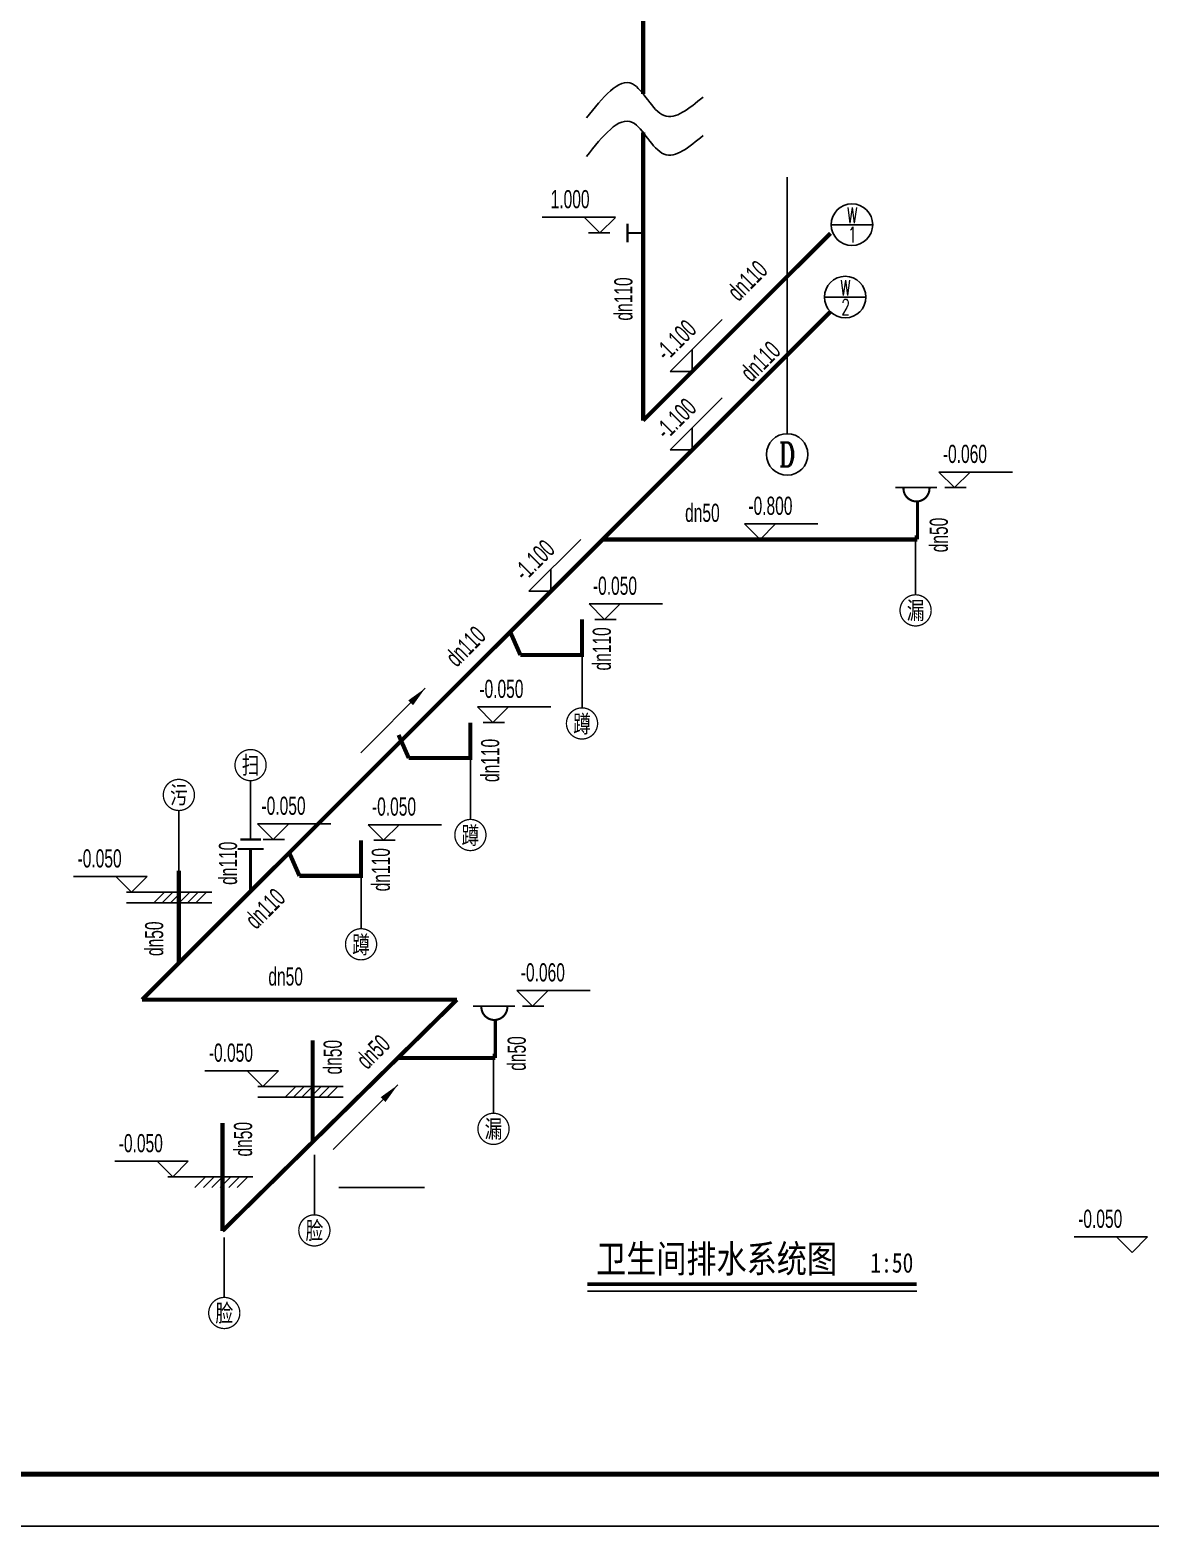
# Model space of a CAD drawing. Extents: x 6128144 to 12201635, y -1670122 to -706096.
# Drawn here: x 6254584 to 6265371, y -753340 to -738923 of the extents above; entities that cross this region are included whole.
import ezdxf
from ezdxf.enums import TextEntityAlignment as Align

# ---------------------------------------------------------------- set-up
doc = ezdxf.new("R2010")
doc.units = 0
doc.header["$LTSCALE"] = 1000
doc.header["$MEASUREMENT"] = 0
doc.linetypes.add('DASH', pattern=[0.35, 0.25, -0.1])
doc.layers.get('0').update_dxf_attribs({"linetype": 'CONTINUOUS'})
for name, color, linetype in [('AXIS', 3, 'CONTINUOUS'), ('AXIS_TEXT', 7, 'CONTINUOUS'), ('DIM_SYMB', 3, 'CONTINUOUS'), ('EQUIP_地漏', 7, 'CONTINUOUS'), ('EQUIP_污水', 7, 'CONTINUOUS'), ('PIPE-污水', 2, 'CONTINUOUS'), ('PUB_TEXT', 7, 'CONTINUOUS'), ('PUB_TITLE', 4, 'CONTINUOUS'), ('TEXT_污水', 7, 'CONTINUOUS'), ('TWT_DIM', 3, 'CONTINUOUS'), ('TWT_ELEV', 3, 'CONTINUOUS'), ('TWT_IDEN', 3, 'CONTINUOUS'), ('回水', 2, 'DASH')]:
    doc.layers.add(name, color=color, linetype=linetype)
doc.styles.add('-宋体', font='', dxfattribs={"width": 0.8})
doc.styles.add('_TCH_AXIS', font='COMPLEX', dxfattribs={"bigfont": 'GBCBIG'})
doc.styles.add('_TWT_PIPEDN', font='yb.shx', dxfattribs={"width": 0.8, "height": 3, "bigfont": 'HZTXT.shx'})
doc.styles.add('_TWT_SANITARY', font='', dxfattribs={"width": 0.8, "height": 3.5})
doc.styles.add('_TWT_WELL', font='romans.shx', dxfattribs={"width": 0.8, "height": 3, "bigfont": 'HZTXT.shx'})
doc.styles.add('COMPLEX', font='COMPLEX')
doc.styles.add('HZ', font='txt', dxfattribs={"bigfont": 'hztxt'})
doc.styles.add('schuco', font='sceie.shx', dxfattribs={"width": 0.7, "bigfont": 'sceic.shx'})
doc.styles.add('TG_LINETYPE', font='SIMPLEX', dxfattribs={"width": 0.8, "height": 3, "bigfont": 'HZTXT'})
doc.styles.get('-宋体').set_extended_font_data('SimSun')
doc.styles.get('_TWT_SANITARY').set_extended_font_data('SimSun')
doc.linetypes.add('TG_W', pattern='A,2,-0.3,["W",TG_LINETYPE,S=0.1,R=0,X=-0.28,Y=-0.15],0', length=2.3)
doc.dimstyles.new('AHDYQ', dxfattribs={"dimscale": 100, "dimtxt": 3, "dimasz": 2, "dimexe": 1, "dimexo": 0.625, "dimgap": 0, "dimtad": 1, "dimdec": 0, "dimzin": 1, "dimdsep": 46, "dimtxsty": 'schuco', "dimcen": 2.5, "dimclrd": 4, "dimclre": 4, "dimadec": 0, "dimazin": 0, "dimtfac": 1, "dimtdec": 0, "dimtmove": 0, "dimatfit": 3, "dimfxl": 0, "dimtolj": 1, "dimtzin": 0, "dimarcsym": 0})

# ---------------------------------------------------------------- blocks, each defined once
blk = doc.blocks.new('$TWTSYS$00000426')
for points, const_width in [([(-100, 500), (100, 500)], 20), ([(-125, 407), (125, 407)], 20), ([(0, 407), (0, 0)], 30)]:
    blk.add_lwpolyline(points, dxfattribs=dict(const_width=const_width))
at = {"style": 'HZ', "width": 0.7, "flags": 1}
for tag in ['UNIT', 'SPEC', 'WHAT']:
    blk.add_attdef(tag, (0, 0), '', height=0.001, dxfattribs=at)
blk = doc.blocks.new('$TWTSYS$00000079')
blk.add_line((-212, 500), (188, 500))
at = {"const_width": 20}
blk.add_lwpolyline([(-134, 500, 1.067664), (116, 500)], format="xyb", dxfattribs=at)
at = {"const_width": 30}
blk.add_lwpolyline([(0, 367), (0, 0)], dxfattribs=at)
at = {"style": 'HZ', "width": 0.7, "flags": 1}
for tag in ['UNIT', 'WHAT', 'SPEC']:
    blk.add_attdef(tag, (0, 0), '', height=0.001, dxfattribs=at)
blk = doc.blocks.new('_AXISO')
blk.add_circle((0, 0), 0.5)
at = {"layer": 'AXIS_TEXT', "style": 'COMPLEX', "width": 1.041667}
blk.add_attdef('A', text='', height=0.56, dxfattribs=at).set_placement((-0.25, -0.28), (0.25, -0.28), align=Align.FIT)
blk = doc.blocks.new('$ATTACHMENT$00000073')
at = {"const_width": 20}
for points in [[(0, 0), (150, 0)], [(150, 90), (150, -90)]]:
    blk.add_lwpolyline(points, dxfattribs=at)

msp = doc.modelspace()

# ---------------------------------------------------------------- linework, layer by layer
at = {"color": 3}
for p, q in [((6260167.1, -740878.7), (6259961.5, -740878.7)), ((6263393.5, -743333), (6263599.1, -743333)), ((6260023.5, -744603.6), (6260229.1, -744603.6)), ((6258948.6, -745596.9), (6259154.2, -745596.9)), ((6256831.4, -746723.6), (6257037, -746723.6)), ((6257895.6, -746731.5), (6258101.2, -746731.5)), ((6259328.6, -748329.1), (6259534.2, -748329.1))]:
    msp.add_line(p, q, dxfattribs=at)
at = {"lineweight": 25}
for p, q in [((6255513.6, -747230.9), (6256334.7, -747230.9)), ((6255513.6, -747334.1), (6256336.5, -747334.1)), ((6255879.2, -747230.9), (6255776.1, -747334.1)), ((6255960.5, -747230.9), (6255857.4, -747334.1)), ((6256041.8, -747230.9), (6255938.6, -747334.1)), ((6256123, -747230.9), (6256019.9, -747334.1)), ((6256204.3, -747230.9), (6256101.1, -747334.1)), ((6256285.5, -747230.9), (6256182.4, -747334.1)), ((6256778.2, -749102.7), (6257599.4, -749102.7)), ((6256778.2, -749205.8), (6257601.1, -749205.8)), ((6257143.9, -749102.7), (6257040.7, -749205.8)), ((6257225.1, -749102.7), (6257122, -749205.8)), ((6257306.4, -749102.7), (6257203.3, -749205.8)), ((6257387.6, -749102.7), (6257284.5, -749205.8)), ((6257468.9, -749102.7), (6257365.8, -749205.8)), ((6257550.1, -749102.7), (6257447, -749205.8)), ((6255910.5, -749974.8), (6256731.6, -749974.8)), ((6256276.1, -749974.8), (6256173, -750077.9)), ((6256357.4, -749974.8), (6256254.2, -750077.9)), ((6256438.6, -749974.8), (6256335.5, -750077.9)), ((6256519.9, -749974.8), (6256416.8, -750077.9)), ((6256601.1, -749974.8), (6256498, -750077.9)), ((6256682.4, -749974.8), (6256579.3, -750077.9)), ((6257559.8, -750077.9), (6258382.7, -750077.9))]:
    msp.add_line(p, q, dxfattribs=at)
at = {"color": 0}
for points in [[(6259942.8, -739771), (6260386, -739443.2), (6260690.8, -739748), (6261066.2, -739569.8)], [(6259942.8, -740142.5), (6260386, -739814.7), (6260690.8, -740119.5), (6261066.2, -739941.3)]]:
    msp.add_spline(points, degree=3, dxfattribs=at)
at = {"layer": 'AXIS', "color": 0}
msp.add_line((6261876.4, -740341.9), (6261876.4, -742813.5), dxfattribs=at)
at = {"layer": 'DIM_SYMB', "const_width": 35}
msp.add_lwpolyline([(6259952.5, -751007.3), (6263124.4, -751007.3)], dxfattribs=at)
at = {"layer": 'DIM_SYMB'}
msp.add_lwpolyline([(6259952.5, -751077.3), (6263124.4, -751077.3)], dxfattribs=at)
at = {"layer": 'PUB_TITLE', "color": 4}
msp.add_lwpolyline([(6236961.2, -753339.6), (6279011.2, -753339.6), (6279011.2, -723639.6), (6236961.2, -723639.6)], close=True, dxfattribs=at)
at = {"layer": 'PUB_TITLE', "color": 4, "const_width": 50}
msp.add_lwpolyline([(6238211.2, -752839.6), (6278511.2, -752839.6), (6278511.2, -724139.6), (6238211.2, -724139.6)], close=True, dxfattribs=at)
at = {"layer": 'TEXT_污水'}
for p, q in [((6262299.6, -740799.4), (6262699.6, -740799.4)), ((6262235, -741497.2), (6262635, -741497.2))]:
    msp.add_line(p, q, dxfattribs=at)
for centre in [(6262499.6, -740799.4), (6262435, -741497.2)]:
    msp.add_circle(centre, 200, dxfattribs=at)
at = {"layer": 'TWT_DIM'}
for p, q in [((6263113, -743793.3), (6263113, -744366)), ((6259900.6, -745455.6), (6259900.6, -744864.4)), ((6258825.7, -746530.5), (6258825.7, -745939.3)), ((6256708.6, -746157, 0), (6256708.6, -746723.6)), ((6256018.4, -746444.5), (6256018.4, -747022.6)), ((6257772.8, -747583.5), (6257772.8, -746992.2)), ((6259048.1, -748789.3), (6259048.1, -749362)), ((6257323.1, -749762.4), (6257323.1, -750340.6)), ((6256455.4, -750558), (6256455.4, -751136.2))]:
    msp.add_line(p, q, dxfattribs=at)
at = {"layer": 'TWT_ELEV'}
for p, q in [((6260222.8, -740728.7), (6259515.5, -740728.7)), ((6260072.8, -740878.7), (6259922.8, -740728.7)), ((6260073.5, -740879.4), (6260223.5, -740729.4)), ((6260750.6, -742212.9), (6261250.7, -741712.8)), ((6260962.7, -742212.9), (6260962.7, -742000.8)), ((6260962.7, -742212.9), (6260750.6, -742212.9)), ((6260750.6, -742969.5), (6261250.7, -742469.4)), ((6260962.7, -742969.5), (6260962.7, -742757.3)), ((6260962.7, -742969.5), (6260750.6, -742969.5)), ((6263487.8, -743333), (6263337.8, -743183)), ((6263337.8, -743183), (6264045.1, -743183)), ((6263487.8, -743333), (6263637.8, -743183)), ((6261614.8, -743833), (6261464.8, -743683)), ((6261464.8, -743683), (6262172, -743683)), ((6261614.8, -743833), (6261764.8, -743683)), ((6259387.5, -744332.5), (6259887.6, -743832.4)), ((6259599.7, -744332.5), (6259599.7, -744120.4)), ((6259599.7, -744332.5), (6259387.5, -744332.5)), ((6260117.8, -744603.6), (6259967.8, -744453.6)), ((6259967.8, -744453.6), (6260675.1, -744453.6)), ((6260117.8, -744603.6), (6260267.8, -744453.6)), ((6259042.9, -745596.9), (6258892.9, -745446.9)), ((6258892.9, -745446.9), (6259600.2, -745446.9)), ((6259042.9, -745596.9), (6259192.9, -745446.9)), ((6256925.7, -746723.6), (6256775.7, -746573.6)), ((6256775.7, -746573.6), (6257483, -746573.6)), ((6256925.7, -746723.6), (6257075.7, -746573.6)), ((6257989.9, -746731.5), (6257839.9, -746581.5)), ((6257839.9, -746581.5), (6258547.2, -746581.5)), ((6257989.9, -746731.5), (6258139.9, -746581.5)), ((6255004.4, -747080.9), (6255711.7, -747080.9)), ((6255561.7, -747230.9), (6255411.7, -747080.9)), ((6255561.7, -747230.9), (6255711.7, -747080.9)), ((6259423, -748329.1), (6259273, -748179.1)), ((6259273, -748179.1), (6259980.2, -748179.1)), ((6259423, -748329.1), (6259573, -748179.1)), ((6256269.1, -748952.7), (6256976.3, -748952.7)), ((6256826.3, -749102.7), (6256676.3, -748952.7)), ((6256826.3, -749102.7), (6256976.3, -748952.7)), ((6255401.3, -749824.8), (6256108.6, -749824.8)), ((6255958.6, -749974.8), (6255808.6, -749824.8)), ((6255958.6, -749974.8), (6256108.6, -749824.8)), ((6264640.6, -750553.3), (6265347.8, -750553.3)), ((6265197.8, -750703.3), (6265047.8, -750553.3)), ((6265197.8, -750703.3), (6265347.8, -750553.3))]:
    msp.add_line(p, q, dxfattribs=at)
at = {"layer": 'TWT_IDEN', "const_width": 12.5}
for points in [[(6263263, -744516, 1), (6262963, -744516, 1)], [(6259750.6, -745605.6, 1), (6260050.6, -745605.6, 1)], [(6256168.4, -746294.5, 1), (6255868.4, -746294.5, 1)], [(6258675.7, -746680.5, 1), (6258975.7, -746680.5, 1)], [(6257622.8, -747733.5, 1), (6257922.8, -747733.5, 1)], [(6259198.1, -749512, 1), (6258898.1, -749512, 1)], [(6257473.1, -750490.6, 1), (6257173.1, -750490.6, 1)], [(6256605.4, -751286.2, 1), (6256305.4, -751286.2, 1)]]:
    msp.add_lwpolyline(points, format="xyb", close=True, dxfattribs=at)
at = {"layer": 'TWT_IDEN', "const_width": 12.5, "elevation": 0}
msp.add_lwpolyline([(6256858.6, -746007, 1), (6256558.6, -746007, 1)], format="xyb", close=True, dxfattribs=at)
at = {"layer": '回水', "const_width": 40}
for points in [[(6260488.8, -739538.8), (6260488.8, -725655.2)], [(6260488.8, -742686.8), (6260488.8, -739910.4)], [(6262293.5, -740882.1), (6260488.8, -742686.8)], [(6262293.5, -741638.6), (6255664.6, -748267.5)], [(6263130.4, -743833), (6260099.2, -743833)], [(6263130.4, -743833), (6262191.7, -743833)], [(6259900.6, -744603.6), (6259900.6, -744946), (6259307.1, -744946)], [(6259209, -744723.2), (6259307.1, -744946)], [(6258825.7, -745596.9), (6258825.7, -745939.3), (6258232.2, -745939.3)], [(6258134.1, -745716.5), (6258232.2, -745939.3)], [(6257772.8, -746731.5), (6257772.8, -747073.8), (6257179.2, -747073.8)], [(6257081.1, -746851.1), (6257179.2, -747073.8)], [(6256018.4, -747022.6), (6256018.4, -747913.8)], [(6258695.8, -748267.5), (6255664.6, -748267.5)], [(6258695.8, -748267.5), (6256438.6, -750494.9)], [(6257306.4, -749638.6), (6257306.4, -748659.1)], [(6259065.5, -748829.1), (6258126.8, -748829.1)], [(6256438.6, -750494.9), (6256438.6, -749454.7)]]:
    msp.add_lwpolyline(points, dxfattribs=at)

# ---------------------------------------------------------------- block references
at = {"layer": 'AXIS', "color": 0}
ref = msp.add_blockref('_AXISO', (6261876.4, -743013.5), dxfattribs=dict(at, xscale=400, yscale=400, zscale=400))
ref.add_attrib('A', 'D', dxfattribs={"layer": 'AXIS_TEXT', "color": 0, "height": 233, "style": '_TCH_AXIS', "width": 0.823529}).set_placement((6261798.7, -743129.9), (6261954, -743129.9), align=Align.FIT)
at = {"layer": 'EQUIP_地漏', "xscale": -1}
msp.add_blockref('$ATTACHMENT$00000073', (6260488.8, -740878.7), dxfattribs=at)
at = {"layer": 'EQUIP_地漏'}
for p in [(6263130.4, -743833), (6259065.5, -748829.1)]:
    msp.add_blockref('$TWTSYS$00000079', p, dxfattribs=at)
at = {"layer": 'EQUIP_污水'}
msp.add_blockref('$TWTSYS$00000426', (6256708.6, -747223.6), dxfattribs=at)

# ---------------------------------------------------------------- texts
at = {"layer": 'PUB_TEXT', "style": '-宋体', "width": 0.8}
for s, height, p in [('卫生间排水系统图', 265.82, (6260036, -750897.4)), ('1:50', 189.87, (6262677.7, -750897.4))]:
    msp.add_text(s, height=height, dxfattribs=at).set_placement(p)
at = {"layer": 'TEXT_污水', "linetype": 'TG_W', "style": '_TWT_PIPEDN', "width": 0.64}
for s, p in [('1.000', (6259598.3, -740641.2)), ('-0.060', (6263375.7, -743095.5)), ('-0.800', (6261502.6, -743595.5)), ('dn50', (6260893.2, -743663.1)), ('-0.050', (6260005.6, -744366.1)), ('-0.050', (6258911.9, -745359.5)), ('-0.050', (6256813.6, -746486.1)), ('-0.050', (6257877.8, -746494)), ('-0.050', (6255042.3, -746993.5)), ('-0.060', (6259310.8, -748091.6)), ('dn50', (6256880.1, -748131.5)), ('-0.050', (6256306.9, -748865.2)), ('-0.050', (6255439.1, -749737.3)), ('-0.050', (6264678.4, -750465.8))]:
    msp.add_text(s, height=175, dxfattribs=at).set_placement(p)
at = {"layer": 'TEXT_污水', "style": '_TWT_WELL', "width": 0.64}
for s, p in [('W', (6262452.1, -740784.9)), ('1', (6262462.2, -740970.5)), ('W', (6262387.5, -741482.7)), ('2', (6262397.5, -741668.3))]:
    msp.add_text(s, height=150, dxfattribs=at).set_placement(p)
at = {"layer": 'TEXT_污水', "linetype": 'TG_W', "style": '_TWT_PIPEDN', "width": 0.64}
for s, rotation, p in [('dn110', 45, (6261406.8, -741547.5)), ('dn110', 90, (6260386.2, -741723.9)), ('-1.100', 45, (6260715.5, -742124.3)), ('dn110', 45, (6261531.8, -742325.5)), ('-1.100', 45, (6260715.5, -742880.8)), ('dn50', 90, (6263423.7, -743956.5)), ('-1.100', 45, (6259352.4, -744243.9)), ('dn110', 45, (6258693.5, -745071.2)), ('dn110', 90, (6260178.3, -745095.5)), ('dn110', 90, (6259103.4, -746170.4)), ('dn110', 90, (6256578.4, -747161.4)), ('dn110', 90, (6258050.5, -747223.3)), ('dn110', 45, (6256762.2, -747598)), ('dn50', 90, (6255867.6, -747847)), ('dn50', 45, (6257832.4, -748948.4)), ('dn50', 90, (6259358.8, -748952.6)), ('dn50', 90, (6257586.6, -748987.9)), ('dn50', 90, (6256723.5, -749778.8))]:
    msp.add_text(s, height=175, rotation=rotation, dxfattribs=at).set_placement(p)
at = {"layer": 'TWT_IDEN', "color": 7, "style": '_TWT_SANITARY', "width": 0.703125}
for s, p, p2 in [('漏', (6263028.2, -744600.8), (6263197.9, -744600.8)), ('蹲', (6259815.8, -745694.3), (6259985.5, -745694.3)), ('扫', (6256623.7, -746091.9, 0), (6256793.4, -746091.9, 0)), ('污', (6255933.6, -746379.3), (6256103.3, -746379.3)), ('蹲', (6258740.9, -746769.2), (6258910.6, -746769.2)), ('蹲', (6257687.9, -747822.1), (6257857.7, -747822.1)), ('漏', (6258963.3, -749596.9), (6259133, -749596.9)), ('脸', (6257238.3, -750575.5), (6257408, -750575.5)), ('脸', (6256370.5, -751371), (6256540.2, -751371))]:
    msp.add_text(s, height=169.7, dxfattribs=at).set_placement(p, p2, align=Align.FIT)

# ---------------------------------------------------------------- leaders
at = {"layer": 'PIPE-污水', "linetype": 'TG_W', "ltscale": 600}
for points in [[(6258390.8, -745266), (6257769.4, -745887.4)], [(6258126.2, -749088.7), (6257504.9, -749710.1)]]:
    msp.add_leader(points, dimstyle='AHDYQ', override={"dimgap": 0, "dimtad": 0, "dimfxl": 100}, dxfattribs=at)

doc.saveas('drawing.dxf')
